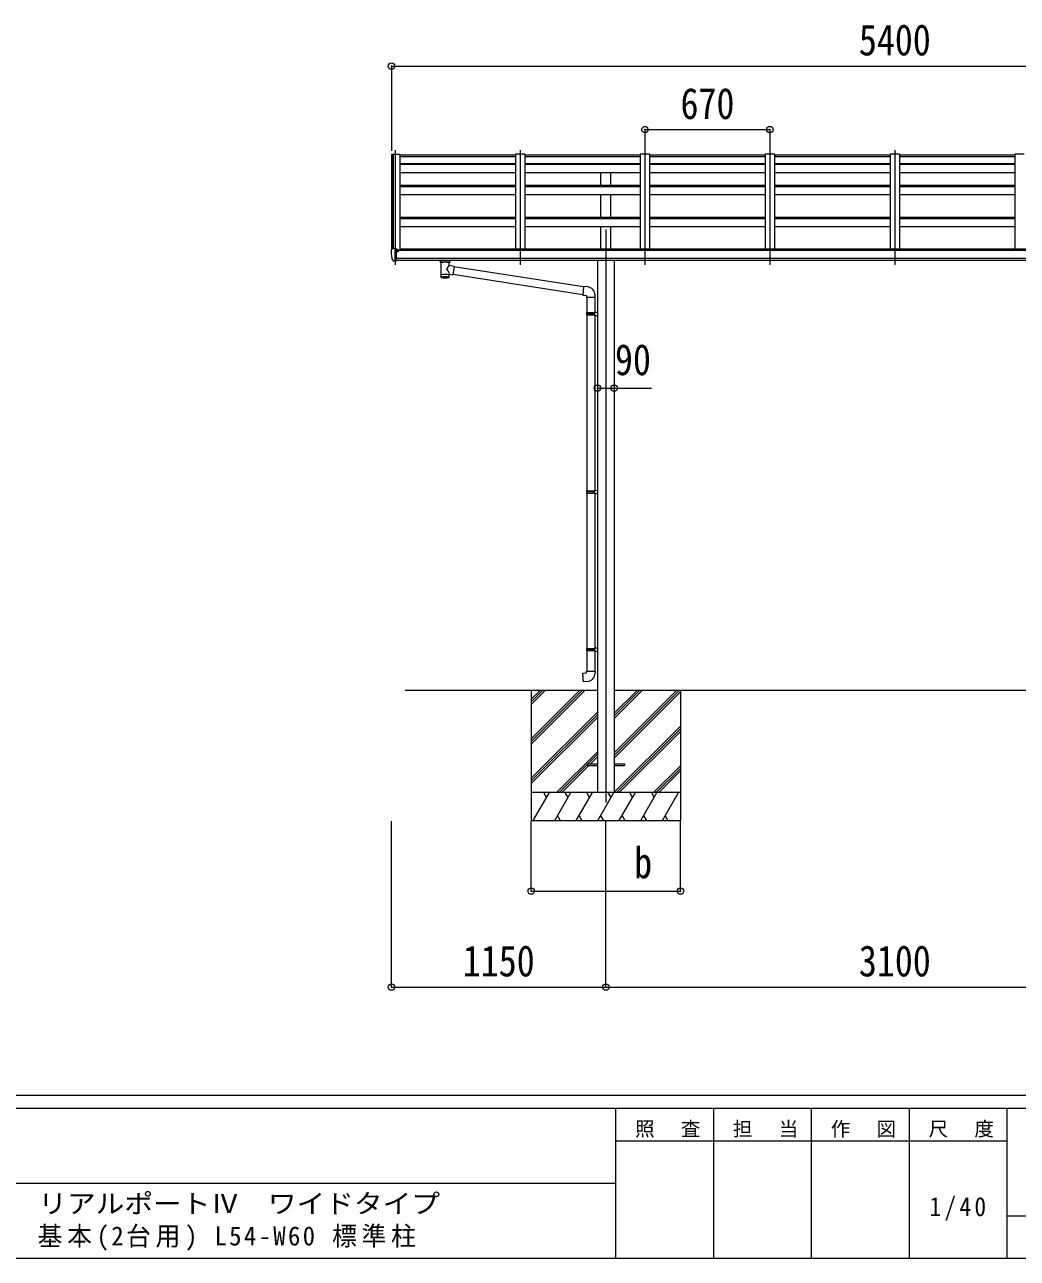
# Model space of a CAD drawing. Units: millimetres at full size; some dimension numbers follow another scale. Extents: x -9783 to 9892, y -6828 to 6752.
# Drawn here: x 36 to 5362, y -6828 to -209 of the extents above; entities that cross this region are included whole.
import ezdxf
from ezdxf.enums import TextEntityAlignment as Align

# ---------------------------------------------------------------- set-up
doc = ezdxf.new("R2010")
doc.units = ezdxf.units.MM
doc.header["$LTSCALE"] = 35
doc.header["$PDMODE"] = 32
doc.header["$PDSIZE"] = 35
for name, color, linetype, lineweight in [('0-0_0', 7, 'Continuous', 9), ('0-1_本体', 4, 'Continuous', 9), ('0-2_部品', 7, 'Continuous', 9), ('0-8_PARTS2', 2, 'Continuous', 9), ('0-A_寸法', 6, 'Continuous', 9), ('F-0_240', 7, 'Continuous', 9)]:
    doc.layers.add(name, color=color, linetype=linetype, lineweight=lineweight)
doc.styles.add('ＭＳ ゴシック', font='')
doc.styles.get('ＭＳ ゴシック').set_extended_font_data('MS Gothic')

msp = doc.modelspace()

# ---------------------------------------------------------------- linework, layer by layer
at = {"layer": '0-0_0'}
for p, q in [((2078.08, -3779.42), (3108.88, -3779.42)), ((2754.08, -3779.42), (2754.08, -4479.41)), ((2754.08, -4040.14), (3014.81, -3779.42)), ((2754.08, -4054.28), (3028.96, -3779.42)), ((2754.08, -4068.43), (3043.1, -3779.42)), ((2754.08, -3856.3), (2830.96, -3779.42)), ((2754.08, -3842.15), (2816.82, -3779.42)), ((2754.08, -3828.01), (2802.68, -3779.42)), ((3199.28, -4115.44), (3535.31, -3779.42)), ((3199.28, -4129.58), (3549.46, -3779.42)), ((3199.28, -3931.6), (3351.46, -3779.42)), ((3199.28, -3917.45), (3337.32, -3779.42)), ((3199.28, -3903.31), (3323.18, -3779.42)), ((3199.28, -3779.42), (6208.88, -3779.42)), ((3199.28, -4143.73), (3554.08, -3788.93)), ((3554.08, -3779.42), (3554.08, -4479.41)), ((2754.08, -4252.27), (3108.88, -3897.48)), ((2754.08, -4266.42), (3108.88, -3911.62)), ((2754.08, -4280.56), (3108.88, -3925.76)), ((3199.28, -4327.57), (3554.08, -3972.78)), ((3211.58, -4329.42), (3554.08, -3986.92)), ((3225.73, -4329.42), (3554.08, -4001.06)), ((2889.07, -4329.42), (3108.88, -4109.61)), ((3057.73, -4174.91), (3108.88, -4123.75)), ((3071.87, -4174.91), (3108.88, -4137.89)), ((2903.22, -4329.42), (3054.08, -4178.55)), ((2917.36, -4329.42), (3062.87, -4183.91)), ((3409.57, -4329.42), (3554.08, -4184.91)), ((3423.72, -4329.42), (3554.08, -4199.05)), ((3437.86, -4329.42), (3554.08, -4213.19)), ((3554.08, -4329.42), (2754.08, -4329.42)), ((2764.37, -4479.41), (2850.97, -4329.42)), ((2835.97, -4355.4), (2820.97, -4329.41)), ((2879.84, -4479.41), (2966.44, -4329.42)), ((2951.44, -4355.4), (2936.44, -4329.42)), ((2995.31, -4479.42), (3081.91, -4329.42)), ((3066.91, -4355.4), (3051.91, -4329.42)), ((3110.78, -4479.42), (3197.38, -4329.42)), ((3182.38, -4355.4), (3167.38, -4329.41)), ((3226.25, -4479.42), (3312.85, -4329.42)), ((3297.85, -4355.4), (3282.85, -4329.42)), ((3341.72, -4479.42), (3428.32, -4329.42)), ((3398.32, -4329.42), (3413.32, -4355.4)), ((3457.19, -4479.42), (3543.8, -4329.42)), ((2754.08, -4479.41), (3554.08, -4479.41)), ((2894.84, -4453.44), (2909.84, -4479.41)), ((3010.31, -4453.43), (3025.31, -4479.42)), ((3125.78, -4453.44), (3140.78, -4479.42)), ((3241.25, -4453.44), (3256.25, -4479.42)), ((3356.72, -4453.44), (3371.72, -4479.42)), ((3472.19, -4453.44), (3487.19, -4479.42))]:
    msp.add_line(p, q, dxfattribs=at)
at = {"layer": '0-1_本体'}
for p, q in [((2004.09, -904.48), (2004.08, -1416.57)), ((2005.03, -903.6), (2012.87, -903.19)), ((2013.08, -903.27), (2013.08, -1410.02)), ((2013.16, -903.38), (2013.78, -905)), ((2049.08, -903.18), (2049.08, -1420.21)), ((2669.08, -909.27), (2049.08, -909.27)), ((2049.08, -916.18), (2669.08, -916.18)), ((2669.08, -903.18), (2669.08, -1409.8)), ((2719.08, -903.18), (2669.08, -903.18)), ((2719.08, -903.18), (2719.08, -1409.8)), ((3339.08, -909.27), (2719.08, -909.27)), ((2719.08, -916.18), (3339.08, -916.18)), ((3339.08, -903.18), (3339.08, -1409.8)), ((3389.08, -903.18), (3339.08, -903.18)), ((3389.08, -903.18), (3389.08, -1409.8)), ((4009.08, -909.27), (3389.08, -909.27)), ((3389.08, -916.18), (4009.08, -916.18)), ((4009.08, -903.18), (4009.08, -1409.8)), ((4059.08, -903.18), (4009.08, -903.18)), ((4059.08, -903.18), (4059.08, -1409.8)), ((4679.08, -909.27), (4059.08, -909.27)), ((4059.08, -916.18), (4679.08, -916.18)), ((4679.08, -903.18), (4679.08, -1409.8)), ((4729.08, -903.18), (4679.08, -903.18)), ((4729.08, -903.18), (4729.08, -1409.8)), ((5349.08, -909.27), (4729.08, -909.27)), ((4729.08, -916.18), (5349.08, -916.18)), ((5349.08, -903.18), (5349.08, -1409.8)), ((5399.08, -903.18), (5349.08, -903.18)), ((2049.08, -953.97), (2669.08, -953.97)), ((2049.08, -957.08), (2669.08, -957.08)), ((2719.08, -953.97), (3339.08, -953.97)), ((2719.08, -957.08), (3339.08, -957.08)), ((3389.08, -953.97), (4009.08, -953.97)), ((3389.08, -957.08), (4009.08, -957.08)), ((4059.08, -953.97), (4679.08, -953.97)), ((4059.08, -957.08), (4679.08, -957.08)), ((4729.08, -953.97), (5349.08, -953.97)), ((4729.08, -957.08), (5349.08, -957.08)), ((2049.08, -1001.73), (2669.08, -1001.73)), ((2719.08, -1001.73), (3339.08, -1001.73)), ((3126.58, -1068.64), (3126.58, -1001.73)), ((3181.58, -1068.64), (3181.58, -1001.73)), ((3389.08, -1001.73), (4009.08, -1001.73)), ((4059.08, -1001.73), (4679.08, -1001.73)), ((4729.08, -1001.73), (5349.08, -1001.73)), ((2049.08, -1069.98), (2669.08, -1069.98)), ((2049.08, -1076.18), (2669.08, -1076.18)), ((2049.08, -1119.99), (2669.08, -1119.99)), ((2719.08, -1069.98), (3339.08, -1069.98)), ((2719.08, -1076.18), (3339.08, -1076.18)), ((2719.08, -1119.99), (3339.08, -1119.99)), ((3126.58, -1241.53), (3126.58, -1119.99)), ((3181.58, -1241.53), (3181.58, -1119.99)), ((3389.08, -1069.98), (4009.08, -1069.98)), ((3389.08, -1076.18), (4009.08, -1076.18)), ((3389.08, -1119.99), (4009.08, -1119.99)), ((4059.08, -1069.98), (4679.08, -1069.98)), ((4059.08, -1076.18), (4679.08, -1076.18)), ((4059.08, -1119.99), (4679.08, -1119.99)), ((4729.08, -1069.98), (5349.08, -1069.98)), ((4729.08, -1076.18), (5349.08, -1076.18)), ((4729.08, -1119.99), (5349.08, -1119.99)), ((2049.08, -1241.53), (2669.08, -1241.53)), ((2049.08, -1248.54), (2669.08, -1248.54)), ((2719.08, -1241.53), (3339.08, -1241.53)), ((2719.08, -1248.54), (3339.08, -1248.54)), ((3389.08, -1241.53), (4009.08, -1241.53)), ((3389.08, -1248.54), (4009.08, -1248.54)), ((4059.08, -1241.53), (4679.08, -1241.53)), ((4059.08, -1248.54), (4679.08, -1248.54)), ((4729.08, -1241.53), (5349.08, -1241.53)), ((4729.08, -1248.54), (5349.08, -1248.54)), ((2049.08, -1292.09), (2669.08, -1292.09)), ((2719.08, -1292.09), (3339.08, -1292.09)), ((3126.58, -1413.5), (3126.58, -1292.09)), ((3181.58, -1413.5), (3181.58, -1292.09)), ((3389.08, -1292.09), (4009.08, -1292.09)), ((4059.08, -1292.09), (4679.08, -1292.09)), ((4729.08, -1292.09), (5349.08, -1292.09)), ((7377.58, -1420.21), (2030.58, -1420.21)), ((2054.08, -1420.21), (2054.08, -1413.5)), ((7354.08, -1413.5), (2054.08, -1413.5)), ((2030.58, -1461.43), (7377.58, -1461.43)), ((7377.58, -1473.28), (2030.58, -1473.2)), ((3108.88, -1473.36), (3108.88, -4329.44)), ((3199.28, -1473.36), (3199.28, -4329.44))]:
    msp.add_line(p, q, dxfattribs=at)
msp.add_lwpolyline([(2013.78, -1410.02), (2013.78, -903.18), (2049.08, -903.18)], dxfattribs=at)
msp.add_circle((2038.06, -1424.94), 3, dxfattribs=at)
for centre, radius, start, end in [((2005.08, -904.6), 1, 93, 173.32986), ((2012.88, -903.49), 0.301, 21.06327, 92.86679)]:
    msp.add_arc(centre, radius, start, end, dxfattribs=at)
at = {"layer": '0-2_部品'}
for p, q in [((2001.88, -1419.39), (2001.88, -1420.01)), ((2008.79, -1410.58), (2004.73, -1416.39)), ((2023.88, -1478.51), (2023.88, -1410.01)), ((2025.38, -1410.93), (2023.88, -1410.93)), ((2030.38, -1419.75), (2023.88, -1419.35)), ((2025.38, -1410.93), (2025.38, -1417.1)), ((2035.06, -1412.43), (2025.38, -1411.71)), ((2025.38, -1414.7), (2039.38, -1414.76)), ((2034.86, -1424.93), (2035.38, -1424.93)), ((2035.38, -1424.93), (2035.68, -1424.93)), ((2035.88, -1414.74), (2035.88, -1412.85)), ((2040.38, -1415.86), (2040.38, -1420.2)), ((2016.26, -1476.7), (2006.51, -1461.32)), ((2022.38, -1478.42), (2018.67, -1478.2)), ((2022.38, -1478.42), (2023.88, -1478.51)), ((2023.88, -1476.32), (2024.38, -1476.32)), ((2024.38, -1476.32), (2024.88, -1475.32)), ((2030.38, -1475.32), (2024.88, -1475.32)), ((2264.38, -1479.52), (2264.38, -1473.4)), ((2268.48, -1484.02), (2268.46, -1564.31)), ((2314.28, -1501.59), (2314.28, -1484.01)), ((2339.5, -1505.5), (2314.28, -1501.59)), ((2318.38, -1479.52), (2318.38, -1473.4)), ((2339.5, -1505.5), (2332.48, -1550.76)), ((3034.61, -1615.4), (2339.19, -1507.51)), ((2314.3, -1564.31), (2314.28, -1547.68)), ((2314.28, -1547.94), (2332.48, -1550.76)), ((3030.95, -1657.33), (2332.75, -1549.02)), ((3055.6, -1615.46), (3034.77, -1613.64)), ((3050.68, -1671.21), (3096.68, -1671.21)), ((3052.68, -1671.21), (3052.68, -1753.87)), ((3094.68, -1671.21), (3094.68, -1751.31)), ((3096.68, -1671.21), (3096.68, -1660.29)), ((3050.68, -1755.87), (3051.68, -1753.87)), ((3050.68, -1755.87), (3094.68, -1755.87)), ((3050.68, -1755.87), (3050.68, -1763.87)), ((3050.68, -1763.87), (3094.68, -1763.87)), ((3050.68, -1763.87), (3051.68, -1765.87)), ((3051.68, -1753.87), (3094.68, -1753.87)), ((3051.68, -1765.87), (3094.68, -1765.87)), ((3052.68, -1765.87), (3052.68, -2710.05)), ((3090.21, -1755.87), (3089.78, -1753.87)), ((3092.68, -1751.37), (3108.68, -1750.89)), ((3092.68, -1753.37), (3092.68, -1751.37)), ((3092.68, -1753.37), (3094.68, -1753.37)), ((3092.68, -1768.37), (3092.68, -1766.37)), ((3092.68, -1768.37), (3108.68, -1768.84)), ((3094.68, -1768.42), (3094.68, -2707.49)), ((3108.68, -1750.89), (3108.68, -1768.84)), ((3050.68, -2712.05), (3051.68, -2710.05)), ((3050.68, -2712.05), (3094.68, -2712.05)), ((3050.68, -2712.05), (3050.68, -2720.05)), ((3051.68, -2710.05), (3094.68, -2710.05)), ((3090.21, -2712.05), (3089.78, -2710.05)), ((3092.68, -2707.55), (3108.68, -2707.08)), ((3092.68, -2709.55), (3092.68, -2707.55)), ((3092.68, -2709.55), (3094.68, -2709.55)), ((3108.68, -2707.08), (3108.68, -2725.02)), ((3050.68, -2720.05), (3094.68, -2720.05)), ((3050.68, -2720.05), (3051.68, -2722.05)), ((3051.68, -2722.05), (3094.68, -2722.05)), ((3052.68, -2722.05), (3052.68, -3555.21)), ((3092.68, -2724.55), (3092.68, -2722.55)), ((3092.68, -2724.55), (3108.68, -2725.02)), ((3094.68, -2724.61), (3094.68, -3552.65)), ((3050.68, -3557.21), (3051.68, -3555.21)), ((3050.68, -3557.21), (3094.68, -3557.21)), ((3050.68, -3557.21), (3050.68, -3565.21)), ((3050.68, -3565.21), (3094.68, -3565.21)), ((3050.68, -3565.21), (3051.68, -3567.21)), ((3051.68, -3555.21), (3094.68, -3555.21)), ((3051.68, -3567.21), (3094.68, -3567.21)), ((3052.68, -3567.21), (3052.68, -3677.21)), ((3090.21, -3557.21), (3089.78, -3555.21)), ((3092.68, -3552.71), (3108.68, -3552.24)), ((3092.68, -3554.71), (3092.68, -3552.71)), ((3092.68, -3554.71), (3094.68, -3554.71)), ((3092.68, -3569.71), (3092.68, -3567.71)), ((3092.68, -3569.71), (3108.68, -3570.18)), ((3094.68, -3569.77), (3094.68, -3677.21)), ((3108.68, -3552.24), (3108.68, -3570.18)), ((3050.68, -3677.21), (3096.68, -3677.21)), ((3050.68, -3687.21), (3050.68, -3677.21)), ((3096.68, -3677.21), (3096.68, -3688.13))]:
    msp.add_line(p, q, dxfattribs=at)
at = {"layer": '0-2_部品', "color": 4}
for p, q in [((3053.88, -4174.91), (3053.88, -4183.91)), ((3053.88, -4174.91), (3108.88, -4174.91)), ((3053.88, -4183.91), (3108.88, -4183.91)), ((3198.88, -4174.91), (3253.88, -4174.91)), ((3198.88, -4183.91), (3253.88, -4183.91)), ((3253.88, -4174.91), (3253.88, -4183.91))]:
    msp.add_line(p, q, dxfattribs=at)
at = {"layer": '0-2_部品'}
for points in [[(2023.88, -1410.01), (2011.88, -1410.01), (2009.55, -1410.16)], [(2030.38, -1475.32), (2030.38, -1417.1), (2025.38, -1417.1)], [(2035.06, -1412.43), (2035.23, -1412.45), (2035.38, -1412.48), (2035.53, -1412.52), (2035.65, -1412.57), (2035.75, -1412.63), (2035.82, -1412.7), (2035.87, -1412.77), (2035.88, -1412.85)], [(2035.68, -1423.74), (2035.68, -1424.93), (2040.38, -1424.93)], [(2040.38, -1423.31), (2040.38, -1424.93), (2040.86, -1424.93)], [(2023.88, -1464.63), (2027.05, -1464.22), (2030.38, -1463.79)], [(2264.42, -1479.58), (2264.4, -1479.22), (2264.64, -1478.26), (2265.16, -1477.38), (2265.97, -1476.54), (2267.08, -1475.74), (2268.48, -1475.02)], [(2264.42, -1479.46), (2264.4, -1479.82), (2264.64, -1480.78), (2265.16, -1481.66), (2265.97, -1482.5), (2267.08, -1483.3), (2268.48, -1484.02)], [(2314.28, -1475.03), (2314.51, -1475.12), (2315.87, -1475.86), (2316.98, -1476.71), (2317.74, -1477.57), (2318.2, -1478.47), (2318.37, -1479.36)], [(2314.28, -1484.01), (2314.51, -1483.92), (2315.87, -1483.18), (2316.98, -1482.33), (2317.74, -1481.47), (2318.2, -1480.57), (2318.37, -1479.68)], [(3034.77, -1613.64), (3030.76, -1659.46), (3050.68, -1661.21), (3050.68, -1671.21)], [(3090.21, -1755.87), (3090.21, -1763.87), (3089.78, -1765.87)], [(3092.68, -1766.37), (3094.68, -1766.37), (3094.68, -1753.37)], [(3090.21, -2712.05), (3090.21, -2720.05), (3089.78, -2722.05)], [(3092.68, -2722.55), (3094.68, -2722.55), (3094.68, -2709.55)], [(3090.21, -3557.21), (3090.21, -3565.21), (3089.78, -3567.21)], [(3092.68, -3567.71), (3094.68, -3567.71), (3094.68, -3554.71)], [(3055.6, -3732.96), (3034.77, -3734.78), (3030.76, -3688.96), (3050.68, -3687.21)]]:
    msp.add_lwpolyline(points, dxfattribs=at)
for centre, radius, start, end in [((2004.88, -1419.39), 3, 93, 180), ((2194.37, -1420.01), 192.49, 180.0008, 192.1233), ((2009.61, -1411.16), 1, 93.5, 145), ((2037.88, -1424.93), 2.5, 151.64236, 180), ((2037.88, -1424.93), 2.5, 0, 151.64236), ((2009.11, -1459.82), 3, 191.83348, 210), ((2018.86, -1475.2), 3, 210, 266.5), ((2281.45, -1524.74), 51.38, 92.46126, 104.61963), ((2301.34, -1524.74), 51.38, 75.38037, 87.53874), ((3051.68, -1660.29), 45, 0, 85), ((3051.68, -3688.13), 45, 275, 0)]:
    msp.add_arc(centre, radius, start, end, dxfattribs=at)
for centre, major_axis, ratio, start_param, end_param in [((2039.38, -1415.86), (-0.02, 1.1), 0.906239, 4.6917496, 6.2625459), ((2291.38, -1485.21), (-22.91, -0.42), 0.072511, 4.711586, 6.2823824), ((2291.4, -1483.58), (-22.91, -0.42), 0.072511, 4.711586, 6.2823824), ((2291.36, -1483.59), (22.92, -0.42), 0.07247, 0.0008089, 1.5716053), ((2291.36, -1485.21), (22.92, -0.42), 0.07247, 0.0008089, 1.5716053), ((2291.38, -1521.14), (-22.81, 26.62), 0.234429, 3.1563334, 4.5976381), ((2293.93, -1523.79), (20.32, 22.25), 0.045535, 4.9756507, 6.2441899), ((2302.38, -1479.52), (16, 0), 0.361356, 0, 0.0194874), ((2302.38, -1479.52), (16, 0), 0.361356, 6.2636979, 6.2831853), ((2291.38, -1564.31), (22.92, 0), 0.101955, 6.2829723, 9.4248207), ((2291.38, -1564.31), (22.92, 0), 0.101955, 3.1415499, 6.2833984), ((2291.38, -1551.87), (22.91, 0), 0.122865, 6.2831853, 9.424778)]:
    msp.add_ellipse(centre, major_axis=major_axis, ratio=ratio, start_param=start_param, end_param=end_param, dxfattribs=at)
at = {"layer": '0-8_PARTS2'}
for p, q in [((2024.08, -882.44), (2024.08, -1496.62)), ((2694.08, -882.44), (2694.08, -1496.62)), ((3364.08, -882.44), (3364.08, -1496.62)), ((4034.08, -882.44), (4034.08, -1496.62)), ((4704.08, -882.44), (4704.08, -1496.62)), ((3154.08, -1307.82), (3154.08, -4383.05))]:
    msp.add_line(p, q, dxfattribs=at)
at = {"layer": '0-A_寸法'}
for p, q in [((2004.09, -430.4), (2004.09, -885.97)), ((2004.09, -430.4), (7404.08, -430.4)), ((3364.08, -771.84), (3364.08, -889.45)), ((3364.08, -771.84), (4034.08, -771.84)), ((4034.08, -771.84), (4034.08, -889.45)), ((3108.88, -2158.16), (3199.28, -2158.16)), ((3199.28, -2158.16), (3399.28, -2158.16)), ((2004.09, -5372.29), (2004.09, -4482.9)), ((2754.08, -4857.31), (2754.08, -4482.9)), ((3154.08, -5372.29), (3154.08, -4482.9)), ((3554.08, -4857.31), (3554.08, -4482.9)), ((2754.08, -4857.31), (3554.08, -4857.31)), ((2004.09, -5372.29), (3154.08, -5372.29)), ((3154.08, -5372.29), (6254.08, -5372.29))]:
    msp.add_line(p, q, dxfattribs=at)
for p in [(2004.09, -430.4), (3364.08, -771.84), (4034.08, -771.84), (3108.88, -2158.16), (3199.28, -2158.16), (2754.08, -4857.31), (3554.08, -4857.31), (2004.09, -5372.29), (3154.08, -5372.29)]:
    msp.add_point(p, dxfattribs=at)
at = {"layer": 'F-0_240', "color": 5}
for p, q in [((-9783.03, -5953.1), (9396.97, -5953.1)), ((-9783.03, -6023.1), (6285.75, -6023.1)), ((3205.75, -6023.1), (3205.75, -6828.1)), ((3730.75, -6023.1), (3730.75, -6828.1)), ((4255.75, -6023.1), (4255.75, -6828.1)), ((4780.75, -6023.1), (4780.75, -6828.1)), ((5305.75, -6023.1), (5305.75, -6828.1)), ((3205.75, -6198.1), (5305.75, -6198.1)), ((-3969.25, -6425.6), (3205.75, -6425.6)), ((5305.75, -6600.6), (6285.75, -6600.6)), ((-9783.03, -6828.1), (9396.97, -6828.1))]:
    msp.add_line(p, q, dxfattribs=at)

# ---------------------------------------------------------------- texts
at = {"layer": '0-A_寸法', "color": 7, "style": 'ＭＳ ゴシック', "width": 0.85}
for s, p in [('5400', (4511.58, -423.4)), ('670', (3554.71, -764.84)), ('90', (3203.03, -2139.16)), ('b', (3305.96, -4838.31)), ('1150', (2386.59, -5365.29)), ('3100', (4511.58, -5365.29))]:
    msp.add_text(s, height=166.8, dxfattribs=at).set_placement(p, align=Align.BOTTOM_LEFT)
at = {"layer": 'F-0_240', "style": 'ＭＳ ゴシック', "width": 1.1}
msp.add_text('リアルポートⅣ\u3000ワイドタイプ', height=102.6, dxfattribs=at).set_placement((109.35, -6616.22), align=Align.BOTTOM_LEFT)
at = {"layer": 'F-0_240', "attachment_point": 7, "style": 'ＭＳ ゴシック'}
for s, insert, char_height in [('\\T1.17;照\u3000査', (3310.76, -6180.6), 76.98), ('\\T1.17;担\u3000当', (3835.76, -6180.6), 76.98), ('\\T1.17;作\u3000図', (4360.75, -6180.6), 76.98), ('\\T1.17;尺\u3000度', (4885.76, -6180.6), 76.98), ('\\T1.28;\\W0.9;1/40', (4890.13, -6626.85), 102.6), ('\\T1.19;\\W0.95;基本(2台用)\\~L54-W60\\~標準柱', (105.77, -6786.55), 102.6)]:
    msp.add_mtext(s, dxfattribs=dict(at, insert=insert, char_height=char_height))

doc.saveas('drawing.dxf')
